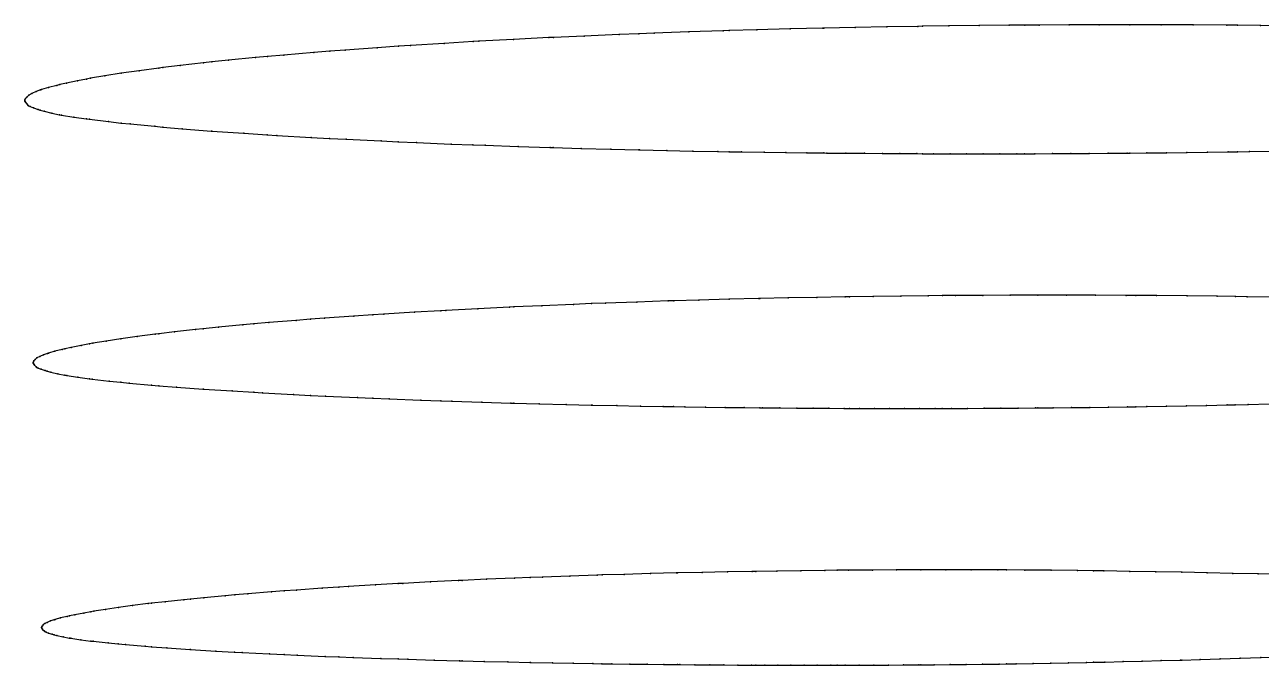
# Model space of a CAD drawing. Extents: x 0 to 4.67, y -4.5 to 1.66.
# Drawn here: x 0.2668 to 0.6919, y -4.2759 to -4.0559 of the extents above; entities that cross this region are included whole.
import ezdxf

# ---------------------------------------------------------------- set-up
doc = ezdxf.new("R2010")
doc.units = 0
doc.layers.get('0').update_dxf_attribs({"linetype": 'CONTINUOUS'})

msp = doc.modelspace()

# ---------------------------------------------------------------- linework, layer by layer
at = {"color": 4}
for points in [[(0.70313, -4.05621), (0.69166, -4.05608), (0.68377, -4.05601), (0.68012, -4.05598), (0.66858, -4.05592), (0.6575, -4.05587), (0.64677, -4.05585), (0.64677, -4.05585), (0.63625, -4.05587), (0.62588, -4.05591), (0.61557, -4.05596), (0.61062, -4.05599), (0.60527, -4.05604), (0.59491, -4.05614), (0.58446, -4.05626), (0.5755, -4.05638), (0.57389, -4.0564), (0.56317, -4.05659), (0.55227, -4.05679), (0.54157, -4.057), (0.5412, -4.05701), (0.52993, -4.0573), (0.51849, -4.0576), (0.50899, -4.05786), (0.50687, -4.05793), (0.49509, -4.05833), (0.48318, -4.05874), (0.47793, -4.05894), (0.47116, -4.05921), (0.45907, -4.05973), (0.44852, -4.0602), (0.44696, -4.06028), (0.43487, -4.06089), (0.42287, -4.06153), (0.42093, -4.06164), (0.41102, -4.06224), (0.39937, -4.06297), (0.39526, -4.06323), (0.38798, -4.06374), (0.37689, -4.06455), (0.37165, -4.06494), (0.36616, -4.06539), (0.35585, -4.06626), (0.35021, -4.06675), (0.34605, -4.06714), (0.33681, -4.06805), (0.33105, -4.06863), (0.32819, -4.06895), (0.3202, -4.06987), (0.31425, -4.07058), (0.31283, -4.07076), (0.30607, -4.07167), (0.2999, -4.07254), (0.2999, -4.07254), (0.29432, -4.07343), (0.28933, -4.07426), (0.28805, -4.07449), (0.28492, -4.07511), (0.28107, -4.0759), (0.27878, -4.0764), (0.27775, -4.07667), (0.2749, -4.07743), (0.27253, -4.07811), (0.27214, -4.07823), (0.27064, -4.07884), (0.26921, -4.07949), (0.26817, -4.08002), (0.26813, -4.08005), (0.26747, -4.08071), (0.26704, -4.08123), (0.26682, -4.08161), (0.26675, -4.08187), (0.26681, -4.0821), (0.26698, -4.08242), (0.26731, -4.08287), (0.26784, -4.08346), (0.26809, -4.08372), (0.26864, -4.08399), (0.26977, -4.08445), (0.27133, -4.08501), (0.27209, -4.08525), (0.27339, -4.08558), (0.27604, -4.0862), (0.27874, -4.08676), (0.27942, -4.08688), (0.28369, -4.08757), (0.28801, -4.08821), (0.28905, -4.08834), (0.29551, -4.08912), (0.29986, -4.08961), (0.30302, -4.08993), (0.31153, -4.09075), (0.31421, -4.09099), (0.32093, -4.09156), (0.33101, -4.09236), (0.33113, -4.09236), (0.34205, -4.09312), (0.35017, -4.09366), (0.35347, -4.09386), (0.36524, -4.09455), (0.3716, -4.09491), (0.37724, -4.0952), (0.38936, -4.09579), (0.39522, -4.09607), (0.40144, -4.09634), (0.41337, -4.09683), (0.42089, -4.09713), (0.42505, -4.09728), (0.43642, -4.09766), (0.44744, -4.09803), (0.44848, -4.09806), (0.45808, -4.09833), (0.46831, -4.0986), (0.47789, -4.09885), (0.47812, -4.09885), (0.4875, -4.09905), (0.49647, -4.09923), (0.50504, -4.0994), (0.50895, -4.09947), (0.51322, -4.09953), (0.52104, -4.09964), (0.52852, -4.09974), (0.53568, -4.09984), (0.54153, -4.09991), (0.54255, -4.09992), (0.54915, -4.09997), (0.55552, -4.10002), (0.56169, -4.10007), (0.56768, -4.10011), (0.57353, -4.10014), (0.57546, -4.10015), (0.57927, -4.10016), (0.58495, -4.10017), (0.5906, -4.10017), (0.59627, -4.10018), (0.60202, -4.10018), (0.60791, -4.10017), (0.61058, -4.10017), (0.61404, -4.10016), (0.62016, -4.10012), (0.62641, -4.10009), (0.63277, -4.10005), (0.63925, -4.10001), (0.64585, -4.09996), (0.64673, -4.09996), (0.65257, -4.09989), (0.6594, -4.09981), (0.66636, -4.09972), (0.67343, -4.09962), (0.68062, -4.09952), (0.68373, -4.09947), (0.68792, -4.09939), (0.69535, -4.09924)], [(0.69734, -4.14948), (0.68709, -4.14931), (0.68305, -4.14924), (0.67678, -4.14916), (0.66641, -4.14903), (0.65597, -4.14892), (0.6488, -4.14886), (0.64548, -4.14884), (0.63499, -4.14879), (0.62492, -4.14877), (0.61516, -4.14876), (0.61516, -4.14876), (0.6056, -4.14879), (0.59617, -4.14884), (0.5868, -4.14889), (0.58229, -4.14892), (0.57743, -4.14897), (0.56801, -4.14908), (0.55851, -4.1492), (0.55036, -4.14931), (0.5489, -4.14933), (0.53915, -4.14951), (0.52925, -4.1497), (0.51951, -4.1499), (0.51918, -4.14991), (0.50894, -4.15017), (0.49853, -4.15045), (0.4899, -4.15069), (0.48797, -4.15076), (0.47726, -4.15112), (0.46643, -4.1515), (0.46166, -4.15167), (0.4555, -4.15192), (0.44451, -4.15239), (0.43492, -4.15282), (0.4335, -4.15288), (0.42251, -4.15344), (0.4116, -4.15401), (0.40984, -4.15411), (0.40082, -4.15464), (0.39023, -4.15529), (0.38649, -4.15553), (0.37987, -4.15598), (0.3698, -4.1567), (0.36503, -4.15705), (0.36004, -4.15744), (0.35067, -4.15821), (0.34554, -4.15865), (0.34175, -4.159), (0.33336, -4.1598), (0.32812, -4.16032), (0.32552, -4.16059), (0.31825, -4.1614), (0.31285, -4.16203), (0.31155, -4.16219), (0.30541, -4.163), (0.2998, -4.16376), (0.2998, -4.16376), (0.29472, -4.16454), (0.29019, -4.16528), (0.28902, -4.16548), (0.28618, -4.16601), (0.28268, -4.16671), (0.2806, -4.16716), (0.27966, -4.16738), (0.27707, -4.16805), (0.27492, -4.16864), (0.27456, -4.16875), (0.2732, -4.16928), (0.27189, -4.16984), (0.27095, -4.17032), (0.27092, -4.17034), (0.27032, -4.1709), (0.26992, -4.17135), (0.26972, -4.17169), (0.26966, -4.17194), (0.26971, -4.17216), (0.26987, -4.17245), (0.27017, -4.17284), (0.27065, -4.17335), (0.27088, -4.17356), (0.27137, -4.1738), (0.27241, -4.17421), (0.27382, -4.1747), (0.27452, -4.17491), (0.27569, -4.17521), (0.27811, -4.17574), (0.28056, -4.17623), (0.28118, -4.17634), (0.28506, -4.17694), (0.28899, -4.17748), (0.28993, -4.1776), (0.29581, -4.17827), (0.29976, -4.17869), (0.30264, -4.17897), (0.31037, -4.17967), (0.31281, -4.17987), (0.31892, -4.18035), (0.32808, -4.18103), (0.32819, -4.18104), (0.33812, -4.18168), (0.3455, -4.18214), (0.3485, -4.18231), (0.3592, -4.1829), (0.36499, -4.1832), (0.37012, -4.18345), (0.38113, -4.18395), (0.38646, -4.18419), (0.39211, -4.18441), (0.40296, -4.18483), (0.4098, -4.18508), (0.41358, -4.18521), (0.42392, -4.18553), (0.43394, -4.18584), (0.43488, -4.18587), (0.44361, -4.1861), (0.45291, -4.18633), (0.46162, -4.18654), (0.46183, -4.18655), (0.47036, -4.18671), (0.47852, -4.18687), (0.48631, -4.18701), (0.48986, -4.18707), (0.49375, -4.18713), (0.50085, -4.18722), (0.50765, -4.18731), (0.51416, -4.18739), (0.51948, -4.18746), (0.52041, -4.18746), (0.52641, -4.18751), (0.5322, -4.18755), (0.53781, -4.18759), (0.54325, -4.18763), (0.54857, -4.18766), (0.55033, -4.18767), (0.5538, -4.18768), (0.55895, -4.18768), (0.56409, -4.18769), (0.56925, -4.18769), (0.57448, -4.1877), (0.57984, -4.1877), (0.58226, -4.18769), (0.5854, -4.18768), (0.59097, -4.18766), (0.59665, -4.18763), (0.60244, -4.1876), (0.60833, -4.18757), (0.61433, -4.18753), (0.61512, -4.18752), (0.62043, -4.18747), (0.62665, -4.1874), (0.63297, -4.18732), (0.6394, -4.18724), (0.64593, -4.18716), (0.64876, -4.18712), (0.65258, -4.18705), (0.65933, -4.18692), (0.66619, -4.18679), (0.67316, -4.18664), (0.68023, -4.18649), (0.68301, -4.18643), (0.68741, -4.18631), (0.6947, -4.18612)], [(0.69526, -4.24467), (0.69086, -4.24456), (0.68215, -4.24436), (0.67339, -4.24417), (0.66465, -4.24398), (0.66458, -4.24398), (0.65572, -4.24382), (0.6468, -4.24366), (0.63783, -4.24352), (0.63429, -4.24347), (0.6288, -4.2434), (0.61973, -4.2433), (0.6106, -4.24322), (0.60433, -4.24317), (0.60142, -4.24316), (0.59224, -4.24313), (0.58343, -4.24312), (0.57489, -4.24312), (0.57489, -4.24312), (0.56652, -4.24316), (0.55827, -4.2432), (0.55007, -4.24326), (0.54613, -4.2433), (0.54187, -4.24334), (0.53363, -4.24345), (0.52532, -4.24356), (0.51819, -4.24366), (0.51691, -4.24368), (0.50838, -4.24384), (0.49971, -4.24402), (0.4912, -4.2442), (0.4909, -4.24421), (0.48194, -4.24444), (0.47284, -4.24469), (0.46529, -4.24491), (0.46359, -4.24496), (0.45422, -4.24527), (0.44475, -4.24561), (0.44057, -4.24576), (0.43518, -4.24598), (0.42557, -4.24639), (0.41718, -4.24676), (0.41593, -4.24682), (0.40632, -4.24729), (0.39677, -4.24779), (0.39522, -4.24787), (0.38734, -4.24833), (0.37807, -4.24888), (0.3748, -4.24909), (0.36901, -4.24948), (0.36019, -4.25009), (0.35602, -4.25039), (0.35165, -4.25072), (0.34345, -4.25138), (0.33897, -4.25175), (0.33565, -4.25204), (0.32831, -4.25272), (0.32372, -4.25316), (0.32144, -4.2534), (0.31509, -4.25408), (0.31036, -4.25462), (0.30922, -4.25475), (0.30385, -4.25543), (0.29894, -4.25608), (0.29894, -4.25608), (0.2945, -4.25674), (0.29053, -4.25736), (0.28951, -4.25753), (0.28702, -4.25798), (0.28396, -4.25856), (0.28214, -4.25894), (0.28132, -4.25913), (0.27905, -4.25968), (0.27717, -4.26018), (0.27685, -4.26028), (0.27566, -4.26071), (0.27452, -4.26118), (0.2737, -4.26158), (0.27367, -4.2616), (0.27314, -4.26206), (0.2728, -4.26244), (0.27262, -4.26273), (0.27257, -4.26296), (0.27261, -4.26315), (0.27275, -4.26341), (0.27301, -4.26373), (0.27343, -4.26414), (0.27363, -4.26431), (0.27407, -4.26452), (0.27497, -4.26487), (0.27621, -4.26528), (0.27682, -4.26545), (0.27785, -4.2657), (0.27996, -4.26616), (0.28211, -4.26656), (0.28265, -4.26665), (0.28605, -4.26715), (0.28948, -4.2676), (0.2903, -4.2677), (0.29545, -4.26825), (0.2989, -4.26859), (0.30142, -4.26882), (0.30819, -4.26939), (0.31032, -4.26956), (0.31567, -4.26995), (0.32369, -4.2705), (0.32379, -4.27051), (0.33247, -4.27103), (0.33893, -4.2714), (0.34156, -4.27154), (0.35092, -4.27201), (0.35598, -4.27225), (0.36047, -4.27245), (0.37011, -4.27286), (0.37477, -4.27305), (0.37972, -4.27323), (0.38921, -4.27357), (0.39519, -4.27377), (0.3985, -4.27387), (0.40755, -4.27414), (0.41631, -4.27439), (0.41714, -4.27441), (0.42478, -4.2746), (0.43292, -4.27479), (0.44054, -4.27496), (0.44072, -4.27496), (0.44819, -4.2751), (0.45532, -4.27522), (0.46214, -4.27534), (0.46525, -4.27539), (0.46865, -4.27544), (0.47487, -4.27552), (0.48082, -4.27559), (0.48651, -4.27566), (0.49116, -4.27571), (0.49198, -4.27571), (0.49723, -4.27575), (0.5023, -4.27579), (0.5072, -4.27582), (0.51197, -4.27585), (0.51662, -4.27588), (0.51816, -4.27589), (0.52119, -4.27589), (0.52571, -4.2759), (0.5302, -4.27591), (0.53472, -4.27591), (0.53929, -4.27592), (0.54398, -4.27592), (0.5461, -4.27592), (0.54885, -4.27591), (0.55373, -4.27589), (0.55869, -4.27587), (0.56376, -4.27585), (0.56891, -4.27582), (0.57416, -4.27579), (0.57486, -4.27579), (0.5795, -4.27574), (0.58494, -4.27569), (0.59047, -4.27563), (0.5961, -4.27557), (0.60182, -4.2755), (0.60429, -4.27547), (0.60763, -4.27541), (0.61354, -4.27531), (0.61954, -4.2752), (0.62564, -4.27509), (0.63183, -4.27496), (0.63426, -4.27491), (0.63811, -4.27482), (0.64449, -4.27466), (0.65096, -4.27449), (0.65753, -4.27432), (0.66419, -4.27414), (0.66462, -4.27413), (0.67095, -4.27394), (0.67779, -4.27373), (0.68474, -4.27351), (0.69177, -4.27329), (0.69522, -4.27318)]]:
    msp.add_lwpolyline(points, dxfattribs=at)
at = {"color": 2}
for p in [(0.58446, -4.05626, 71.4809), (0.59491, -4.05614, 71.4809), (0.60527, -4.05604, 71.4809), (0.61062, -4.05599, 71.4809), (0.61557, -4.05596, 71.4809), (0.62588, -4.05591, 71.4809), (0.63625, -4.05587, 71.4809), (0.64677, -4.05585, 71.4809), (0.64677, -4.05585, 71.4809), (0.6575, -4.05587, 71.4809), (0.66858, -4.05592, 71.4809), (0.68012, -4.05598, 71.4809), (0.68377, -4.05601, 71.4809), (0.69166, -4.05608, 71.4809), (0.44696, -4.06028, 71.4809), (0.44852, -4.0602, 71.4809), (0.45907, -4.05973, 71.4809), (0.47116, -4.05921, 71.4809), (0.47793, -4.05894, 71.4809), (0.48318, -4.05874, 71.4809), (0.49509, -4.05833, 71.4809), (0.50687, -4.05793, 71.4809), (0.50899, -4.05786, 71.4809), (0.51849, -4.0576, 71.4809), (0.52993, -4.0573, 71.4809), (0.5412, -4.05701, 71.4809), (0.54157, -4.057, 71.4809), (0.55227, -4.05679, 71.4809), (0.56317, -4.05659, 71.4809), (0.57389, -4.0564, 71.4809), (0.5755, -4.05638, 71.4809), (0.37689, -4.06455, 71.4809), (0.38798, -4.06374, 71.4809), (0.39526, -4.06323, 71.4809), (0.39937, -4.06297, 71.4809), (0.41102, -4.06224, 71.4809), (0.42093, -4.06164, 71.4809), (0.42287, -4.06153, 71.4809), (0.43487, -4.06089, 71.4809), (0.32819, -4.06895, 71.4809), (0.33105, -4.06863, 71.4809), (0.33681, -4.06805, 71.4809), (0.34605, -4.06714, 71.4809), (0.35021, -4.06675, 71.4809), (0.35585, -4.06626, 71.4809), (0.36616, -4.06539, 71.4809), (0.37165, -4.06494, 71.4809), (0.2999, -4.07254, 71.4809), (0.2999, -4.07254, 71.4809), (0.30607, -4.07167, 71.4809), (0.31283, -4.07076, 71.4809), (0.31425, -4.07058, 71.4809), (0.3202, -4.06987, 71.4809), (0.2749, -4.07743, 71.4809), (0.27775, -4.07667, 71.4809), (0.27878, -4.0764, 71.4809), (0.28107, -4.0759, 71.4809), (0.28492, -4.07511, 71.4809), (0.28805, -4.07449, 71.4809), (0.28933, -4.07426, 71.4809), (0.29432, -4.07343, 71.4809), (0.26682, -4.08161, 71.4809), (0.26704, -4.08123, 71.4809), (0.26747, -4.08071, 71.4809), (0.26813, -4.08005, 71.4809), (0.26817, -4.08002, 71.4809), (0.26921, -4.07949, 71.4809), (0.27064, -4.07884, 71.4809), (0.27214, -4.07823, 71.4809), (0.27253, -4.07811, 71.4809), (0.26675, -4.08187, 71.4809), (0.26681, -4.0821, 71.4809), (0.26698, -4.08242, 71.4809), (0.26731, -4.08287, 71.4809), (0.26784, -4.08346, 71.4809), (0.26809, -4.08372, 71.4809), (0.26864, -4.08399, 71.4809), (0.26977, -4.08445, 71.4809), (0.27133, -4.08501, 71.4809), (0.27209, -4.08525, 71.4809), (0.27339, -4.08558, 71.4809), (0.27604, -4.0862, 71.4809), (0.27874, -4.08676, 71.4809), (0.27942, -4.08688, 71.4809), (0.28369, -4.08757, 71.4809), (0.28801, -4.08821, 71.4809), (0.28905, -4.08834, 71.4809), (0.29551, -4.08912, 71.4809), (0.29986, -4.08961, 71.4809), (0.30302, -4.08993, 71.4809), (0.31153, -4.09075, 71.4809), (0.31421, -4.09099, 71.4809), (0.32093, -4.09156, 71.4809), (0.33101, -4.09236, 71.4809), (0.33113, -4.09236, 71.4809), (0.34205, -4.09312, 71.4809), (0.35017, -4.09366, 71.4809), (0.35347, -4.09386, 71.4809), (0.36524, -4.09455, 71.4809), (0.3716, -4.09491, 71.4809), (0.37724, -4.0952, 71.4809), (0.38936, -4.09579, 71.4809), (0.39522, -4.09607, 71.4809), (0.40144, -4.09634, 71.4809), (0.41337, -4.09683, 71.4809), (0.42089, -4.09713, 71.4809), (0.42505, -4.09728, 71.4809), (0.43642, -4.09766, 71.4809), (0.44744, -4.09803, 71.4809), (0.44848, -4.09806, 71.4809), (0.45808, -4.09833, 71.4809), (0.46831, -4.0986, 71.4809), (0.47789, -4.09885, 71.4809), (0.47812, -4.09885, 71.4809), (0.4875, -4.09905, 71.4809), (0.49647, -4.09923, 71.4809), (0.50504, -4.0994, 71.4809), (0.50895, -4.09947, 71.4809), (0.51322, -4.09953, 71.4809), (0.52104, -4.09964, 71.4809), (0.52852, -4.09974, 71.4809), (0.53568, -4.09984, 71.4809), (0.54153, -4.09991, 71.4809), (0.54255, -4.09992, 71.4809), (0.54915, -4.09997, 71.4809), (0.55552, -4.10002, 71.4809), (0.56169, -4.10007, 71.4809), (0.56768, -4.10011, 71.4809), (0.57353, -4.10014, 71.4809), (0.57546, -4.10015, 71.4809), (0.57927, -4.10016, 71.4809), (0.58495, -4.10017, 71.4809), (0.5906, -4.10017, 71.4809), (0.59627, -4.10018, 71.4809), (0.60202, -4.10018, 71.4809), (0.60791, -4.10017, 71.4809), (0.61058, -4.10017, 71.4809), (0.61404, -4.10016, 71.4809), (0.62016, -4.10012, 71.4809), (0.62641, -4.10009, 71.4809), (0.63277, -4.10005, 71.4809), (0.63925, -4.10001, 71.4809), (0.64585, -4.09996, 71.4809), (0.64673, -4.09996, 71.4809), (0.65257, -4.09989, 71.4809), (0.6594, -4.09981, 71.4809), (0.66636, -4.09972, 71.4809), (0.67343, -4.09962, 71.4809), (0.68062, -4.09952, 71.4809), (0.68373, -4.09947, 71.4809), (0.68792, -4.09939, 71.4809), (0.52925, -4.1497, 73.0149), (0.53915, -4.14951, 73.0149), (0.5489, -4.14933, 73.0149), (0.55036, -4.14931, 73.0149), (0.55851, -4.1492, 73.0149), (0.56801, -4.14908, 73.0149), (0.57743, -4.14897, 73.0149), (0.58229, -4.14892, 73.0149), (0.5868, -4.14889, 73.0149), (0.59617, -4.14884, 73.0149), (0.6056, -4.14879, 73.0149), (0.61516, -4.14876, 73.0149), (0.61516, -4.14876, 73.0149), (0.62492, -4.14877, 73.0149), (0.63499, -4.14879, 73.0149), (0.64548, -4.14884, 73.0149), (0.6488, -4.14886, 73.0149), (0.65597, -4.14892, 73.0149), (0.66641, -4.14903, 73.0149), (0.67678, -4.14916, 73.0149), (0.68305, -4.14924, 73.0149), (0.68709, -4.14931, 73.0149), (0.40984, -4.15411, 73.0149), (0.4116, -4.15401, 73.0149), (0.42251, -4.15344, 73.0149), (0.4335, -4.15288, 73.0149), (0.43492, -4.15282, 73.0149), (0.44451, -4.15239, 73.0149), (0.4555, -4.15192, 73.0149), (0.46166, -4.15167, 73.0149), (0.46643, -4.1515, 73.0149), (0.47726, -4.15112, 73.0149), (0.48797, -4.15076, 73.0149), (0.4899, -4.15069, 73.0149), (0.49853, -4.15045, 73.0149), (0.50894, -4.15017, 73.0149), (0.51918, -4.14991, 73.0149), (0.51951, -4.1499, 73.0149), (0.35067, -4.15821, 73.0149), (0.36004, -4.15744, 73.0149), (0.36503, -4.15705, 73.0149), (0.3698, -4.1567, 73.0149), (0.37987, -4.15598, 73.0149), (0.38649, -4.15553, 73.0149), (0.39023, -4.15529, 73.0149), (0.40082, -4.15464, 73.0149), (0.31155, -4.16219, 73.0149), (0.31285, -4.16203, 73.0149), (0.31825, -4.1614, 73.0149), (0.32552, -4.16059, 73.0149), (0.32812, -4.16032, 73.0149), (0.33336, -4.1598, 73.0149), (0.34175, -4.159, 73.0149), (0.34554, -4.15865, 73.0149), (0.28268, -4.16671, 73.0149), (0.28618, -4.16601, 73.0149), (0.28902, -4.16548, 73.0149), (0.29019, -4.16528, 73.0149), (0.29472, -4.16454, 73.0149), (0.2998, -4.16376, 73.0149), (0.2998, -4.16376, 73.0149), (0.30541, -4.163, 73.0149), (0.27032, -4.1709, 73.0149), (0.27092, -4.17034, 73.0149), (0.27095, -4.17032, 73.0149), (0.27189, -4.16984, 73.0149), (0.2732, -4.16928, 73.0149), (0.27456, -4.16875, 73.0149), (0.27492, -4.16864, 73.0149), (0.27707, -4.16805, 73.0149), (0.27966, -4.16738, 73.0149), (0.2806, -4.16716, 73.0149), (0.26966, -4.17194, 73.0149), (0.26971, -4.17216, 73.0149), (0.26972, -4.17169, 73.0149), (0.26987, -4.17245, 73.0149), (0.26992, -4.17135, 73.0149), (0.27017, -4.17284, 73.0149), (0.27065, -4.17335, 73.0149), (0.27088, -4.17356, 73.0149), (0.27137, -4.1738, 73.0149), (0.27241, -4.17421, 73.0149), (0.27382, -4.1747, 73.0149), (0.27452, -4.17491, 73.0149), (0.27569, -4.17521, 73.0149), (0.27811, -4.17574, 73.0149), (0.28056, -4.17623, 73.0149), (0.28118, -4.17634, 73.0149), (0.28506, -4.17694, 73.0149), (0.28899, -4.17748, 73.0149), (0.28993, -4.1776, 73.0149), (0.29581, -4.17827, 73.0149), (0.29976, -4.17869, 73.0149), (0.30264, -4.17897, 73.0149), (0.31037, -4.17967, 73.0149), (0.31281, -4.17987, 73.0149), (0.31892, -4.18035, 73.0149), (0.32808, -4.18103, 73.0149), (0.32819, -4.18104, 73.0149), (0.33812, -4.18168, 73.0149), (0.3455, -4.18214, 73.0149), (0.3485, -4.18231, 73.0149), (0.3592, -4.1829, 73.0149), (0.36499, -4.1832, 73.0149), (0.37012, -4.18345, 73.0149), (0.38113, -4.18395, 73.0149), (0.38646, -4.18419, 73.0149), (0.39211, -4.18441, 73.0149), (0.40296, -4.18483, 73.0149), (0.4098, -4.18508, 73.0149), (0.41358, -4.18521, 73.0149), (0.42392, -4.18553, 73.0149), (0.43394, -4.18584, 73.0149), (0.43488, -4.18587, 73.0149), (0.44361, -4.1861, 73.0149), (0.45291, -4.18633, 73.0149), (0.46162, -4.18654, 73.0149), (0.46183, -4.18655, 73.0149), (0.47036, -4.18671, 73.0149), (0.47852, -4.18687, 73.0149), (0.48631, -4.18701, 73.0149), (0.48986, -4.18707, 73.0149), (0.49375, -4.18713, 73.0149), (0.50085, -4.18722, 73.0149), (0.50765, -4.18731, 73.0149), (0.51416, -4.18739, 73.0149), (0.51948, -4.18746, 73.0149), (0.52041, -4.18746, 73.0149), (0.52641, -4.18751, 73.0149), (0.5322, -4.18755, 73.0149), (0.53781, -4.18759, 73.0149), (0.54325, -4.18763, 73.0149), (0.54857, -4.18766, 73.0149), (0.55033, -4.18767, 73.0149), (0.5538, -4.18768, 73.0149), (0.55895, -4.18768, 73.0149), (0.56409, -4.18769, 73.0149), (0.56925, -4.18769, 73.0149), (0.57448, -4.1877, 73.0149), (0.57984, -4.1877, 73.0149), (0.58226, -4.18769, 73.0149), (0.5854, -4.18768, 73.0149), (0.59097, -4.18766, 73.0149), (0.59665, -4.18763, 73.0149), (0.60244, -4.1876, 73.0149), (0.60833, -4.18757, 73.0149), (0.61433, -4.18753, 73.0149), (0.61512, -4.18752, 73.0149), (0.62043, -4.18747, 73.0149), (0.62665, -4.1874, 73.0149), (0.63297, -4.18732, 73.0149), (0.6394, -4.18724, 73.0149), (0.64593, -4.18716, 73.0149), (0.64876, -4.18712, 73.0149), (0.65258, -4.18705, 73.0149), (0.65933, -4.18692, 73.0149), (0.66619, -4.18679, 73.0149), (0.67316, -4.18664, 73.0149), (0.68023, -4.18649, 73.0149), (0.68301, -4.18643, 73.0149), (0.68741, -4.18631, 73.0149), (0.54187, -4.24334, 74.5652), (0.54613, -4.2433, 74.5652), (0.55007, -4.24326, 74.5652), (0.55827, -4.2432, 74.5652), (0.56652, -4.24316, 74.5652), (0.57489, -4.24312, 74.5652), (0.57489, -4.24312, 74.5652), (0.58343, -4.24312, 74.5652), (0.59224, -4.24313, 74.5652), (0.60142, -4.24316, 74.5652), (0.60433, -4.24317, 74.5652), (0.6106, -4.24322, 74.5652), (0.61973, -4.2433, 74.5652), (0.6288, -4.2434, 74.5652), (0.40632, -4.24729, 74.5652), (0.41593, -4.24682, 74.5652), (0.41718, -4.24676, 74.5652), (0.42557, -4.24639, 74.5652), (0.43518, -4.24598, 74.5652), (0.44057, -4.24576, 74.5652), (0.44475, -4.24561, 74.5652), (0.45422, -4.24527, 74.5652), (0.46359, -4.24496, 74.5652), (0.46529, -4.24491, 74.5652), (0.47284, -4.24469, 74.5652), (0.48194, -4.24444, 74.5652), (0.4909, -4.24421, 74.5652), (0.4912, -4.2442, 74.5652), (0.49971, -4.24402, 74.5652), (0.50838, -4.24384, 74.5652), (0.51691, -4.24368, 74.5652), (0.51819, -4.24366, 74.5652), (0.52532, -4.24356, 74.5652), (0.53363, -4.24345, 74.5652), (0.63429, -4.24347, 74.5652), (0.63783, -4.24352, 74.5652), (0.6468, -4.24366, 74.5652), (0.65572, -4.24382, 74.5652), (0.66458, -4.24398, 74.5652), (0.66465, -4.24398, 74.5652), (0.67339, -4.24417, 74.5652), (0.68215, -4.24436, 74.5652), (0.69086, -4.24456, 74.5652), (0.33897, -4.25175, 74.5652), (0.34345, -4.25138, 74.5652), (0.35165, -4.25072, 74.5652), (0.35602, -4.25039, 74.5652), (0.36019, -4.25009, 74.5652), (0.36901, -4.24948, 74.5652), (0.3748, -4.24909, 74.5652), (0.37807, -4.24888, 74.5652), (0.38734, -4.24833, 74.5652), (0.39522, -4.24787, 74.5652), (0.39677, -4.24779, 74.5652), (0.29894, -4.25608, 74.5652), (0.29894, -4.25608, 74.5652), (0.30385, -4.25543, 74.5652), (0.30922, -4.25475, 74.5652), (0.31036, -4.25462, 74.5652), (0.31509, -4.25408, 74.5652), (0.32144, -4.2534, 74.5652), (0.32372, -4.25316, 74.5652), (0.32831, -4.25272, 74.5652), (0.33565, -4.25204, 74.5652), (0.27685, -4.26028, 74.5652), (0.27717, -4.26018, 74.5652), (0.27905, -4.25968, 74.5652), (0.28132, -4.25913, 74.5652), (0.28214, -4.25894, 74.5652), (0.28396, -4.25856, 74.5652), (0.28702, -4.25798, 74.5652), (0.28951, -4.25753, 74.5652), (0.29053, -4.25736, 74.5652), (0.2945, -4.25674, 74.5652), (0.27257, -4.26296, 74.5652), (0.27261, -4.26315, 74.5652), (0.27262, -4.26273, 74.5652), (0.27275, -4.26341, 74.5652), (0.2728, -4.26244, 74.5652), (0.27301, -4.26373, 74.5652), (0.27314, -4.26206, 74.5652), (0.27343, -4.26414, 74.5652), (0.27363, -4.26431, 74.5652), (0.27367, -4.2616, 74.5652), (0.2737, -4.26158, 74.5652), (0.27407, -4.26452, 74.5652), (0.27452, -4.26118, 74.5652), (0.27566, -4.26071, 74.5652), (0.27497, -4.26487, 74.5652), (0.27621, -4.26528, 74.5652), (0.27682, -4.26545, 74.5652), (0.27785, -4.2657, 74.5652), (0.27996, -4.26616, 74.5652), (0.28211, -4.26656, 74.5652), (0.28265, -4.26665, 74.5652), (0.28605, -4.26715, 74.5652), (0.28948, -4.2676, 74.5652), (0.2903, -4.2677, 74.5652), (0.29545, -4.26825, 74.5652), (0.2989, -4.26859, 74.5652), (0.30142, -4.26882, 74.5652), (0.30819, -4.26939, 74.5652), (0.31032, -4.26956, 74.5652), (0.31567, -4.26995, 74.5652), (0.32369, -4.2705, 74.5652), (0.32379, -4.27051, 74.5652), (0.33247, -4.27103, 74.5652), (0.33893, -4.2714, 74.5652), (0.34156, -4.27154, 74.5652), (0.35092, -4.27201, 74.5652), (0.35598, -4.27225, 74.5652), (0.36047, -4.27245, 74.5652), (0.37011, -4.27286, 74.5652), (0.37477, -4.27305, 74.5652), (0.37972, -4.27323, 74.5652), (0.38921, -4.27357, 74.5652), (0.39519, -4.27377, 74.5652), (0.3985, -4.27387, 74.5652), (0.40755, -4.27414, 74.5652), (0.41631, -4.27439, 74.5652), (0.41714, -4.27441, 74.5652), (0.42478, -4.2746, 74.5652), (0.43292, -4.27479, 74.5652), (0.44054, -4.27496, 74.5652), (0.44072, -4.27496, 74.5652), (0.44819, -4.2751, 74.5652), (0.45532, -4.27522, 74.5652), (0.46214, -4.27534, 74.5652), (0.46525, -4.27539, 74.5652), (0.46865, -4.27544, 74.5652), (0.47487, -4.27552, 74.5652), (0.48082, -4.27559, 74.5652), (0.48651, -4.27566, 74.5652), (0.49116, -4.27571, 74.5652), (0.49198, -4.27571, 74.5652), (0.49723, -4.27575, 74.5652), (0.5023, -4.27579, 74.5652), (0.5072, -4.27582, 74.5652), (0.51197, -4.27585, 74.5652), (0.51662, -4.27588, 74.5652), (0.51816, -4.27589, 74.5652), (0.52119, -4.27589, 74.5652), (0.52571, -4.2759, 74.5652), (0.5302, -4.27591, 74.5652), (0.53472, -4.27591, 74.5652), (0.53929, -4.27592, 74.5652), (0.54398, -4.27592, 74.5652), (0.5461, -4.27592, 74.5652), (0.54885, -4.27591, 74.5652), (0.55373, -4.27589, 74.5652), (0.55869, -4.27587, 74.5652), (0.56376, -4.27585, 74.5652), (0.56891, -4.27582, 74.5652), (0.57416, -4.27579, 74.5652), (0.57486, -4.27579, 74.5652), (0.5795, -4.27574, 74.5652), (0.58494, -4.27569, 74.5652), (0.59047, -4.27563, 74.5652), (0.5961, -4.27557, 74.5652), (0.60182, -4.2755, 74.5652), (0.60429, -4.27547, 74.5652), (0.60763, -4.27541, 74.5652), (0.61354, -4.27531, 74.5652), (0.61954, -4.2752, 74.5652), (0.62564, -4.27509, 74.5652), (0.63183, -4.27496, 74.5652), (0.63426, -4.27491, 74.5652), (0.63811, -4.27482, 74.5652), (0.64449, -4.27466, 74.5652), (0.65096, -4.27449, 74.5652), (0.65753, -4.27432, 74.5652), (0.66419, -4.27414, 74.5652), (0.66462, -4.27413, 74.5652), (0.67095, -4.27394, 74.5652), (0.67779, -4.27373, 74.5652), (0.68474, -4.27351, 74.5652), (0.69177, -4.27329, 74.5652)]:
    msp.add_point(p, dxfattribs=at)

doc.saveas('drawing.dxf')
